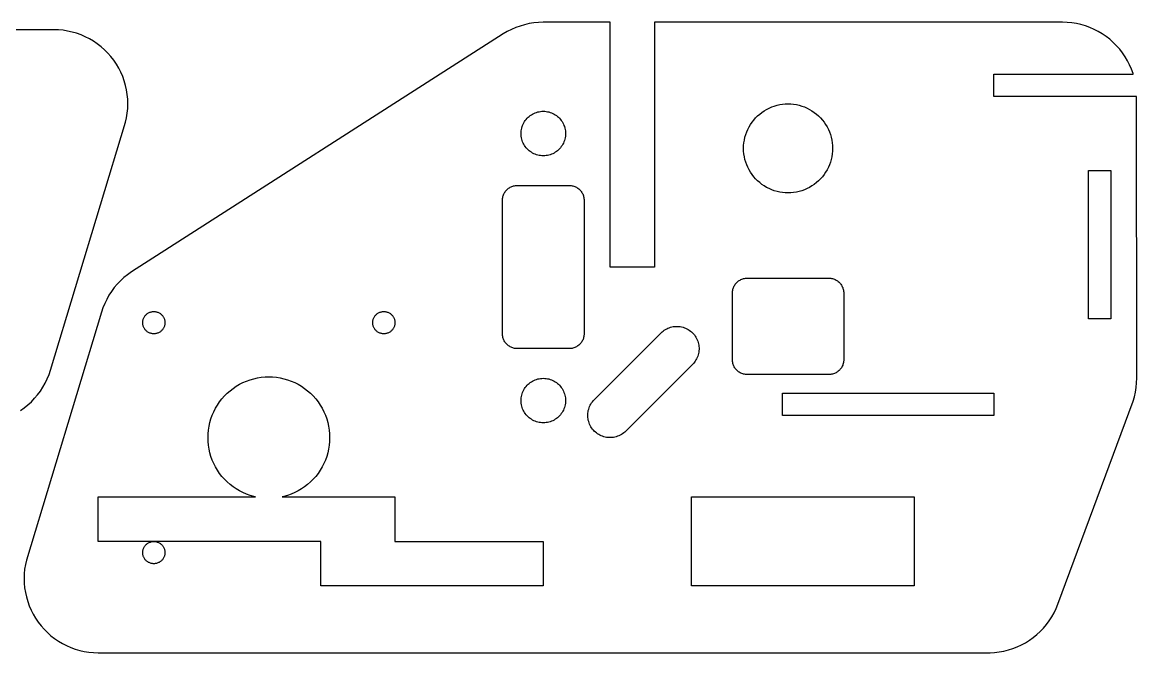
# Model space of a CAD drawing. Header units: metres. Extents: x -82 to 209, y -133 to 346.
# Drawn here: x 55.8 to 206, y -43 to 42 of the extents above; entities that cross this region are included whole.
import ezdxf

# ---------------------------------------------------------------- set-up
doc = ezdxf.new("R2010")
doc.units = ezdxf.units.M

msp = doc.modelspace()

# ---------------------------------------------------------------- linework, layer by layer
for p, q in [((60, 41), (-60.2228, 40.9975)), ((60.6279, 40.9802), (60, 41)), ((61.2533, 40.9211), (60.6279, 40.9802)), ((61.8738, 40.8228), (61.2533, 40.9211)), ((62.4869, 40.6858), (61.8738, 40.8228)), ((63.0902, 40.5105), (62.4869, 40.6858)), ((121.149, 40.7446), (120.609, 40.4227)), ((121.708, 41.0319), (121.149, 40.7446)), ((122.283, 41.2836), (121.708, 41.0319)), ((122.873, 41.4987), (122.283, 41.2836)), ((123.476, 41.6762), (122.873, 41.4987)), ((124.089, 41.8156), (123.476, 41.6762)), ((124.709, 41.9163), (124.089, 41.8156)), ((125.334, 41.9778), (124.709, 41.9163)), ((125.962, 41.9999), (125.334, 41.9778)), ((135, 41.9999), (125.962, 41.9999)), ((135, 9), (135, 41.9999)), ((196, 42), (141, 41.9999)), ((141, 41.9999), (141, 9)), ((196.628, 41.9803), (196, 42)), ((197.253, 41.9211), (196.628, 41.9803)), ((197.874, 41.8229), (197.253, 41.9211)), ((198.487, 41.6858), (197.874, 41.8229)), ((199.09, 41.5106), (198.487, 41.6858)), ((199.681, 41.2978), (199.09, 41.5106)), ((200.258, 41.0483), (199.681, 41.2978)), ((200.818, 40.7631), (200.258, 41.0483)), ((201.358, 40.4433), (200.818, 40.7631)), ((63.6812, 40.2977), (63.0902, 40.5105)), ((64.2578, 40.0482), (63.6812, 40.2977)), ((64.8175, 39.763), (64.2578, 40.0482)), ((65.3583, 39.4433), (64.8175, 39.763)), ((65.8778, 39.0901), (65.3583, 39.4433)), ((66.3742, 38.7051), (65.8778, 39.0901)), ((120.609, 40.4227), (70.4746, 8.33484)), ((201.878, 40.0902), (201.358, 40.4433)), ((202.374, 39.7051), (201.878, 40.0902)), ((202.845, 39.2897), (202.374, 39.7051)), ((203.29, 38.8455), (202.845, 39.2897)), ((66.8455, 38.2897), (66.3742, 38.7051)), ((67.2897, 37.8454), (66.8455, 38.2897)), ((67.7051, 37.3742), (67.2897, 37.8454)), ((203.705, 38.3742), (203.29, 38.8455)), ((204.09, 37.8778), (203.705, 38.3742)), ((204.443, 37.3583), (204.09, 37.8778)), ((68.0902, 36.8778), (67.7051, 37.3742)), ((68.4433, 36.3582), (68.0902, 36.8778)), ((68.7631, 35.8175), (68.4433, 36.3582)), ((204.763, 36.8175), (204.443, 37.3583)), ((205.048, 36.2578), (204.763, 36.8175)), ((205.298, 35.6812), (205.048, 36.2578)), ((69.0483, 35.2578), (68.7631, 35.8175)), ((69.2978, 34.6812), (69.0483, 35.2578)), ((69.5106, 34.0901), (69.2978, 34.6812)), ((186.75, 32), (186.75, 35)), ((186.75, 35), (205.537, 35)), ((205.511, 35.0902), (205.298, 35.6812)), ((205.537, 35), (205.511, 35.0902)), ((69.6858, 33.4869), (69.5106, 34.0901)), ((69.8229, 32.8738), (69.6858, 33.4869)), ((69.9211, 32.2533), (69.8229, 32.8738)), ((69.9803, 31.6279), (69.9211, 32.2533)), ((70, 31), (69.9803, 31.6279)), ((205.981, 32), (186.75, 32)), ((206, -6), (205.981, 32)), ((69.9211, 29.7466), (69.9803, 30.3721)), ((69.9803, 30.3721), (70, 31)), ((155.473, 29.8541), (155.785, 30.066)), ((155.785, 30.066), (156.109, 30.2578)), ((156.109, 30.2578), (156.445, 30.429)), ((156.445, 30.429), (156.791, 30.5786)), ((156.791, 30.5786), (157.146, 30.7063)), ((157.146, 30.7063), (157.508, 30.8115)), ((157.508, 30.8115), (157.876, 30.8937)), ((157.876, 30.8937), (158.248, 30.9527)), ((158.248, 30.9527), (158.623, 30.9882)), ((158.623, 30.9882), (159, 31)), ((159, 31), (159.377, 30.9882)), ((159.377, 30.9882), (159.752, 30.9527)), ((159.752, 30.9527), (160.124, 30.8937)), ((160.124, 30.8937), (160.492, 30.8115)), ((160.492, 30.8115), (160.854, 30.7063)), ((160.854, 30.7063), (161.209, 30.5786)), ((161.209, 30.5786), (161.555, 30.429)), ((161.555, 30.429), (161.891, 30.2578)), ((161.891, 30.2578), (162.215, 30.066)), ((162.215, 30.066), (162.527, 29.8541)), ((69.6858, 28.5131), (69.8229, 29.1262)), ((69.8229, 29.1262), (69.9211, 29.7466)), ((123.371, 28.4453), (123.467, 28.6075)), ((123.467, 28.6075), (123.573, 28.7634)), ((123.573, 28.7634), (123.688, 28.9123)), ((123.688, 28.9123), (123.813, 29.0536)), ((123.813, 29.0536), (123.946, 29.1869)), ((123.946, 29.1869), (124.088, 29.3115)), ((124.088, 29.3115), (124.237, 29.427)), ((124.237, 29.427), (124.393, 29.533)), ((124.393, 29.533), (124.555, 29.6289)), ((124.555, 29.6289), (124.723, 29.7145)), ((124.723, 29.7145), (124.896, 29.7893)), ((124.896, 29.7893), (125.073, 29.8532)), ((125.073, 29.8532), (125.254, 29.9057)), ((125.254, 29.9057), (125.438, 29.9469)), ((125.438, 29.9469), (125.624, 29.9763)), ((125.624, 29.9763), (125.812, 29.9941)), ((125.812, 29.9941), (126, 30)), ((126, 30), (126.188, 29.9941)), ((126.188, 29.9941), (126.376, 29.9763)), ((126.376, 29.9763), (126.562, 29.9469)), ((126.562, 29.9469), (126.746, 29.9057)), ((126.746, 29.9057), (126.927, 29.8532)), ((126.927, 29.8532), (127.104, 29.7893)), ((127.104, 29.7893), (127.277, 29.7145)), ((127.277, 29.7145), (127.445, 29.6289)), ((127.445, 29.6289), (127.607, 29.533)), ((127.607, 29.533), (127.763, 29.427)), ((127.763, 29.427), (127.912, 29.3115)), ((127.912, 29.3115), (128.054, 29.1869)), ((128.054, 29.1869), (128.187, 29.0536)), ((128.187, 29.0536), (128.312, 28.9123)), ((128.312, 28.9123), (128.427, 28.7634)), ((128.427, 28.7634), (128.533, 28.6075)), ((128.533, 28.6075), (128.629, 28.4453)), ((154.146, 28.5267), (154.377, 28.8245)), ((154.377, 28.8245), (154.626, 29.1073)), ((154.626, 29.1073), (154.893, 29.3738)), ((154.893, 29.3738), (155.175, 29.6231)), ((155.175, 29.6231), (155.473, 29.8541)), ((162.527, 29.8541), (162.825, 29.6231)), ((162.825, 29.6231), (163.107, 29.3738)), ((163.107, 29.3738), (163.374, 29.1073)), ((163.374, 29.1073), (163.623, 28.8245)), ((163.623, 28.8245), (163.854, 28.5267)), ((59.5702, -4.90007), (69.6858, 28.5131)), ((123, 27), (123.006, 27.1884)), ((123.006, 27.1884), (123.024, 27.376)), ((123.024, 27.376), (123.053, 27.5621)), ((123.053, 27.5621), (123.094, 27.7461)), ((123.094, 27.7461), (123.147, 27.927)), ((123.147, 27.927), (123.211, 28.1044)), ((123.211, 28.1044), (123.286, 28.2773)), ((123.286, 28.2773), (123.371, 28.4453)), ((128.629, 28.4453), (128.714, 28.2773)), ((128.714, 28.2773), (128.789, 28.1044)), ((128.789, 28.1044), (128.853, 27.927)), ((128.853, 27.927), (128.906, 27.7461)), ((128.906, 27.7461), (128.947, 27.5621)), ((128.947, 27.5621), (128.976, 27.376)), ((128.976, 27.376), (128.994, 27.1884)), ((128.994, 27.1884), (129, 27)), ((153.294, 26.8541), (153.421, 27.2087)), ((153.421, 27.2087), (153.571, 27.5547)), ((153.571, 27.5547), (153.742, 27.8905)), ((153.742, 27.8905), (153.934, 28.215)), ((153.934, 28.215), (154.146, 28.5267)), ((163.854, 28.5267), (164.066, 28.215)), ((164.066, 28.215), (164.258, 27.8905)), ((164.258, 27.8905), (164.429, 27.5547)), ((164.429, 27.5547), (164.579, 27.2087)), ((164.579, 27.2087), (164.706, 26.8541)), ((123.006, 26.8116), (123, 27)), ((123.024, 26.624), (123.006, 26.8116)), ((123.053, 26.4379), (123.024, 26.624)), ((123.094, 26.2539), (123.053, 26.4379)), ((123.147, 26.0729), (123.094, 26.2539)), ((123.211, 25.8956), (123.147, 26.0729)), ((123.286, 25.7227), (123.211, 25.8956)), ((123.371, 25.5547), (123.286, 25.7227)), ((123.467, 25.3925), (123.371, 25.5547)), ((128.629, 25.5547), (128.533, 25.3925)), ((128.714, 25.7227), (128.629, 25.5547)), ((128.789, 25.8956), (128.714, 25.7227)), ((128.853, 26.0729), (128.789, 25.8956)), ((128.906, 26.2539), (128.853, 26.0729)), ((128.947, 26.4379), (128.906, 26.2539)), ((128.976, 26.624), (128.947, 26.4379)), ((128.994, 26.8116), (128.976, 26.624)), ((129, 27), (128.994, 26.8116)), ((153.012, 25.3767), (153.047, 25.752)), ((153.047, 25.752), (153.106, 26.1243)), ((153.106, 26.1243), (153.188, 26.4921)), ((153.188, 26.4921), (153.294, 26.8541)), ((164.706, 26.8541), (164.811, 26.4921)), ((164.811, 26.4921), (164.894, 26.1243)), ((164.894, 26.1243), (164.953, 25.752)), ((164.953, 25.752), (164.988, 25.3767)), ((123.573, 25.2366), (123.467, 25.3925)), ((123.688, 25.0877), (123.573, 25.2366)), ((123.813, 24.9464), (123.688, 25.0877)), ((123.946, 24.8131), (123.813, 24.9464)), ((124.088, 24.6884), (123.946, 24.8131)), ((124.237, 24.5729), (124.088, 24.6884)), ((124.393, 24.467), (124.237, 24.5729)), ((124.555, 24.3711), (124.393, 24.467)), ((124.723, 24.2855), (124.555, 24.3711)), ((124.896, 24.2107), (124.723, 24.2855)), ((125.073, 24.1468), (124.896, 24.2107)), ((125.254, 24.0942), (125.073, 24.1468)), ((125.438, 24.0531), (125.254, 24.0942)), ((125.624, 24.0237), (125.438, 24.0531)), ((126.562, 24.0531), (126.376, 24.0237)), ((126.746, 24.0942), (126.562, 24.0531)), ((126.927, 24.1468), (126.746, 24.0942)), ((127.104, 24.2107), (126.927, 24.1468)), ((127.277, 24.2855), (127.104, 24.2107)), ((127.445, 24.3711), (127.277, 24.2855)), ((127.607, 24.467), (127.445, 24.3711)), ((127.763, 24.5729), (127.607, 24.467)), ((127.912, 24.6884), (127.763, 24.5729)), ((128.054, 24.8131), (127.912, 24.6884)), ((128.187, 24.9464), (128.054, 24.8131)), ((128.312, 25.0877), (128.187, 24.9464)), ((128.427, 25.2366), (128.312, 25.0877)), ((128.533, 25.3925), (128.427, 25.2366)), ((153, 25), (153.012, 25.3767)), ((153.012, 24.6232), (153, 25)), ((153.047, 24.248), (153.012, 24.6232)), ((153.106, 23.8757), (153.047, 24.248)), ((164.953, 24.248), (164.894, 23.8757)), ((164.988, 24.6232), (164.953, 24.248)), ((164.988, 25.3767), (165, 25)), ((165, 25), (164.988, 24.6232)), ((125.812, 24.0059), (125.624, 24.0237)), ((126, 24), (125.812, 24.0059)), ((126.188, 24.0059), (126, 24)), ((126.376, 24.0237), (126.188, 24.0059)), ((153.188, 23.5079), (153.106, 23.8757)), ((153.294, 23.1459), (153.188, 23.5079)), ((153.421, 22.7912), (153.294, 23.1459)), ((153.571, 22.4453), (153.421, 22.7912)), ((164.579, 22.7912), (164.429, 22.4453)), ((164.706, 23.1459), (164.579, 22.7912)), ((164.811, 23.5079), (164.706, 23.1459)), ((164.894, 23.8757), (164.811, 23.5079)), ((153.742, 22.1095), (153.571, 22.4453)), ((153.934, 21.785), (153.742, 22.1095)), ((154.146, 21.4733), (153.934, 21.785)), ((154.377, 21.1754), (154.146, 21.4733)), ((154.626, 20.8927), (154.377, 21.1754)), ((163.623, 21.1754), (163.374, 20.8927)), ((163.854, 21.4733), (163.623, 21.1754)), ((164.066, 21.785), (163.854, 21.4733)), ((164.258, 22.1095), (164.066, 21.785)), ((164.429, 22.4453), (164.258, 22.1095)), ((199.5, 2), (199.5, 22)), ((199.5, 22), (202.5, 22)), ((202.5, 22), (202.5, 2)), ((121.131, 19.4579), (121.225, 19.541)), ((121.225, 19.541), (121.324, 19.618)), ((121.324, 19.618), (121.428, 19.6886)), ((121.428, 19.6886), (121.536, 19.7526)), ((121.536, 19.7526), (121.648, 19.8096)), ((121.648, 19.8096), (121.764, 19.8595)), ((121.764, 19.8595), (121.882, 19.9021)), ((121.882, 19.9021), (122.003, 19.9372)), ((122.003, 19.9372), (122.125, 19.9646)), ((122.125, 19.9646), (122.249, 19.9842)), ((122.249, 19.9842), (122.374, 19.996)), ((122.374, 19.996), (122.5, 20)), ((122.5, 20), (129.5, 20)), ((129.5, 20), (129.626, 19.996)), ((129.626, 19.996), (129.751, 19.9842)), ((129.751, 19.9842), (129.875, 19.9646)), ((129.875, 19.9646), (129.997, 19.9372)), ((129.997, 19.9372), (130.118, 19.9021)), ((130.118, 19.9021), (130.236, 19.8595)), ((130.236, 19.8595), (130.352, 19.8096)), ((130.352, 19.8096), (130.464, 19.7526)), ((130.464, 19.7526), (130.572, 19.6886)), ((130.572, 19.6886), (130.676, 19.618)), ((130.676, 19.618), (130.775, 19.541)), ((130.775, 19.541), (130.869, 19.4579)), ((154.893, 20.6262), (154.626, 20.8927)), ((155.175, 20.3769), (154.893, 20.6262)), ((155.473, 20.1459), (155.175, 20.3769)), ((155.785, 19.934), (155.473, 20.1459)), ((156.109, 19.7422), (155.785, 19.934)), ((156.445, 19.571), (156.109, 19.7422)), ((156.791, 19.4213), (156.445, 19.571)), ((161.555, 19.571), (161.209, 19.4213)), ((161.891, 19.7422), (161.555, 19.571)), ((162.215, 19.934), (161.891, 19.7422)), ((162.527, 20.1459), (162.215, 19.934)), ((162.825, 20.3769), (162.527, 20.1459)), ((163.107, 20.6262), (162.825, 20.3769)), ((163.374, 20.8927), (163.107, 20.6262)), ((120.5, 18), (120.504, 18.1256)), ((120.504, 18.1256), (120.516, 18.2507)), ((120.516, 18.2507), (120.535, 18.3748)), ((120.535, 18.3748), (120.563, 18.4974)), ((120.563, 18.4974), (120.598, 18.618)), ((120.598, 18.618), (120.64, 18.7362)), ((120.64, 18.7362), (120.69, 18.8515)), ((120.69, 18.8515), (120.747, 18.9635)), ((120.747, 18.9635), (120.811, 19.0716)), ((120.811, 19.0716), (120.882, 19.1756)), ((120.882, 19.1756), (120.959, 19.2748)), ((120.959, 19.2748), (121.042, 19.3691)), ((121.042, 19.3691), (121.131, 19.4579)), ((130.869, 19.4579), (130.958, 19.3691)), ((130.958, 19.3691), (131.041, 19.2748)), ((131.041, 19.2748), (131.118, 19.1756)), ((131.118, 19.1756), (131.189, 19.0716)), ((131.189, 19.0716), (131.253, 18.9635)), ((131.253, 18.9635), (131.31, 18.8515)), ((131.31, 18.8515), (131.36, 18.7362)), ((131.36, 18.7362), (131.402, 18.618)), ((131.402, 18.618), (131.437, 18.4974)), ((131.437, 18.4974), (131.465, 18.3748)), ((131.465, 18.3748), (131.484, 18.2507)), ((131.484, 18.2507), (131.496, 18.1256)), ((131.496, 18.1256), (131.5, 18)), ((157.146, 19.2937), (156.791, 19.4213)), ((157.508, 19.1885), (157.146, 19.2937)), ((157.876, 19.1063), (157.508, 19.1885)), ((158.248, 19.0473), (157.876, 19.1063)), ((158.623, 19.0118), (158.248, 19.0473)), ((159, 19), (158.623, 19.0118)), ((159.377, 19.0118), (159, 19)), ((159.752, 19.0473), (159.377, 19.0118)), ((160.124, 19.1063), (159.752, 19.0473)), ((160.492, 19.1885), (160.124, 19.1063)), ((160.854, 19.2937), (160.492, 19.1885)), ((161.209, 19.4213), (160.854, 19.2937)), ((120.5, 0), (120.5, 18)), ((131.5, 18), (131.5, 0)), ((69.4735, 7.5766), (69.0107, 7.15184)), ((69.9621, 7.97145), (69.4735, 7.5766)), ((70.4746, 8.33484), (69.9621, 7.97145)), ((141, 9), (135, 9)), ((68.1694, 6.21945), (67.7943, 5.7155)), ((68.5754, 6.69887), (68.1694, 6.21945)), ((69.0107, 7.15184), (68.5754, 6.69887)), ((151.563, 5.99738), (151.598, 6.11803)), ((151.598, 6.11803), (151.64, 6.23624)), ((151.64, 6.23624), (151.69, 6.35155)), ((151.69, 6.35155), (151.747, 6.4635)), ((151.747, 6.4635), (151.811, 6.57164)), ((151.811, 6.57164), (151.882, 6.67557)), ((151.882, 6.67557), (151.959, 6.77484)), ((151.959, 6.77484), (152.042, 6.86908)), ((152.042, 6.86908), (152.131, 6.95793)), ((152.131, 6.95793), (152.225, 7.04102)), ((152.225, 7.04102), (152.324, 7.11803)), ((152.324, 7.11803), (152.428, 7.18864)), ((152.428, 7.18864), (152.536, 7.25261)), ((152.536, 7.25261), (152.648, 7.30965)), ((152.648, 7.30965), (152.764, 7.35954)), ((152.764, 7.35954), (152.882, 7.4021)), ((152.882, 7.4021), (153.003, 7.43716)), ((153.003, 7.43716), (153.125, 7.46457)), ((153.125, 7.46457), (153.249, 7.48422)), ((153.249, 7.48422), (153.374, 7.49605)), ((153.374, 7.49605), (153.5, 7.5)), ((153.5, 7.5), (164.5, 7.5)), ((164.5, 7.5), (164.626, 7.49605)), ((164.626, 7.49605), (164.751, 7.48422)), ((164.751, 7.48422), (164.875, 7.46457)), ((164.875, 7.46457), (164.997, 7.43716)), ((164.997, 7.43716), (165.118, 7.4021)), ((165.118, 7.4021), (165.236, 7.35954)), ((165.236, 7.35954), (165.352, 7.30965)), ((165.352, 7.30965), (165.464, 7.25261)), ((165.464, 7.25261), (165.572, 7.18864)), ((165.572, 7.18864), (165.676, 7.11803)), ((165.676, 7.11803), (165.775, 7.04102)), ((165.775, 7.04102), (165.869, 6.95793)), ((165.869, 6.95793), (165.958, 6.86908)), ((165.958, 6.86908), (166.041, 6.77484)), ((166.041, 6.77484), (166.118, 6.67557)), ((166.118, 6.67557), (166.189, 6.57164)), ((166.189, 6.57164), (166.253, 6.4635)), ((166.253, 6.4635), (166.31, 6.35155)), ((166.31, 6.35155), (166.36, 6.23624)), ((166.36, 6.23624), (166.402, 6.11803)), ((166.402, 6.11803), (166.437, 5.99738)), ((67.1427, 4.64198), (66.8687, 4.07668)), ((67.4516, 5.18898), (67.1427, 4.64198)), ((67.7943, 5.7155), (67.4516, 5.18898)), ((151.5, 5.5), (151.504, 5.62558)), ((151.5, -3.5), (151.5, 5.5)), ((151.504, 5.62558), (151.516, 5.75066)), ((151.516, 5.75066), (151.535, 5.87476)), ((151.535, 5.87476), (151.563, 5.99738)), ((166.437, 5.99738), (166.465, 5.87476)), ((166.465, 5.87476), (166.484, 5.75066)), ((166.484, 5.75066), (166.496, 5.62558)), ((166.496, 5.62558), (166.5, 5.5)), ((166.5, 5.5), (166.5, -3.5)), ((66.6308, 3.49527), (66.4298, 2.90007)), ((66.8687, 4.07668), (66.6308, 3.49527)), ((66.4298, 2.90007), (56.3142, -30.5131)), ((72, 1.5), (72.003, 1.59418)), ((72.003, 1.59418), (72.0118, 1.68799)), ((72.0118, 1.68799), (72.0266, 1.78107)), ((72.0266, 1.78107), (72.0471, 1.87303)), ((72.0471, 1.87303), (72.0734, 1.96352)), ((72.0734, 1.96352), (72.1053, 2.05219)), ((72.1053, 2.05219), (72.1428, 2.13866)), ((72.1428, 2.13866), (72.1855, 2.22263)), ((72.1855, 2.22263), (72.2335, 2.30373)), ((72.2335, 2.30373), (72.2865, 2.38167)), ((72.2865, 2.38167), (72.3442, 2.45613)), ((72.3442, 2.45613), (72.4066, 2.52681)), ((72.4066, 2.52681), (72.4732, 2.59344)), ((72.4732, 2.59344), (72.5439, 2.65576)), ((72.5439, 2.65576), (72.6183, 2.71352)), ((72.6183, 2.71352), (72.6963, 2.76648)), ((72.6963, 2.76648), (72.7774, 2.81445)), ((72.7774, 2.81445), (72.8613, 2.85724)), ((72.8613, 2.85724), (72.9478, 2.89465)), ((72.9478, 2.89465), (73.0365, 2.92657)), ((73.0365, 2.92657), (73.127, 2.95287)), ((73.127, 2.95287), (73.2189, 2.97342)), ((73.2189, 2.97342), (73.312, 2.98816)), ((73.312, 2.98816), (73.4058, 2.99704)), ((73.4058, 2.99704), (73.5, 3)), ((73.5, 3), (73.5942, 2.99704)), ((73.5942, 2.99704), (73.688, 2.98816)), ((73.688, 2.98816), (73.7811, 2.97342)), ((73.7811, 2.97342), (73.873, 2.95287)), ((73.873, 2.95287), (73.9635, 2.92657)), ((73.9635, 2.92657), (74.0522, 2.89465)), ((74.0522, 2.89465), (74.1387, 2.85724)), ((74.1387, 2.85724), (74.2226, 2.81445)), ((74.2226, 2.81445), (74.3037, 2.76648)), ((74.3037, 2.76648), (74.3817, 2.71352)), ((74.3817, 2.71352), (74.4561, 2.65576)), ((74.4561, 2.65576), (74.5268, 2.59344)), ((74.5268, 2.59344), (74.5935, 2.52681)), ((74.5935, 2.52681), (74.6558, 2.45613)), ((74.6558, 2.45613), (74.7135, 2.38167)), ((74.7135, 2.38167), (74.7665, 2.30373)), ((74.7665, 2.30373), (74.8145, 2.22263)), ((74.8145, 2.22263), (74.8573, 2.13866)), ((74.8573, 2.13866), (74.8947, 2.05219)), ((74.8947, 2.05219), (74.9266, 1.96352)), ((74.9266, 1.96352), (74.9529, 1.87303)), ((74.9529, 1.87303), (74.9734, 1.78107)), ((74.9734, 1.78107), (74.9882, 1.68799)), ((74.9882, 1.68799), (74.9971, 1.59418)), ((74.9971, 1.59418), (75, 1.5)), ((103, 1.5), (103.003, 1.59418)), ((103.003, 1.59418), (103.012, 1.68799)), ((103.012, 1.68799), (103.027, 1.78107)), ((103.027, 1.78107), (103.047, 1.87303)), ((103.047, 1.87303), (103.073, 1.96352)), ((103.073, 1.96352), (103.105, 2.05219)), ((103.105, 2.05219), (103.143, 2.13866)), ((103.143, 2.13866), (103.186, 2.22263)), ((103.186, 2.22263), (103.234, 2.30373)), ((103.234, 2.30373), (103.286, 2.38167)), ((103.286, 2.38167), (103.344, 2.45613)), ((103.344, 2.45613), (103.407, 2.52681)), ((103.407, 2.52681), (103.473, 2.59344)), ((103.473, 2.59344), (103.544, 2.65576)), ((103.544, 2.65576), (103.618, 2.71352)), ((103.618, 2.71352), (103.696, 2.76648)), ((103.696, 2.76648), (103.777, 2.81445)), ((103.777, 2.81445), (103.861, 2.85724)), ((103.861, 2.85724), (103.948, 2.89465)), ((103.948, 2.89465), (104.036, 2.92657)), ((104.036, 2.92657), (104.127, 2.95287)), ((104.127, 2.95287), (104.219, 2.97342)), ((104.219, 2.97342), (104.312, 2.98816)), ((104.312, 2.98816), (104.406, 2.99704)), ((104.406, 2.99704), (104.5, 3)), ((104.5, 3), (104.594, 2.99704)), ((104.594, 2.99704), (104.688, 2.98816)), ((104.688, 2.98816), (104.781, 2.97342)), ((104.781, 2.97342), (104.873, 2.95287)), ((104.873, 2.95287), (104.964, 2.92657)), ((104.964, 2.92657), (105.052, 2.89465)), ((105.052, 2.89465), (105.139, 2.85724)), ((105.139, 2.85724), (105.223, 2.81445)), ((105.223, 2.81445), (105.304, 2.76648)), ((105.304, 2.76648), (105.382, 2.71352)), ((105.382, 2.71352), (105.456, 2.65576)), ((105.456, 2.65576), (105.527, 2.59344)), ((105.527, 2.59344), (105.593, 2.52681)), ((105.593, 2.52681), (105.656, 2.45613)), ((105.656, 2.45613), (105.714, 2.38167)), ((105.714, 2.38167), (105.766, 2.30373)), ((105.766, 2.30373), (105.814, 2.22263)), ((105.814, 2.22263), (105.857, 2.13866)), ((105.857, 2.13866), (105.895, 2.05219)), ((105.895, 2.05219), (105.927, 1.96352)), ((105.927, 1.96352), (105.953, 1.87303)), ((105.953, 1.87303), (105.973, 1.78107)), ((105.973, 1.78107), (105.988, 1.68799)), ((105.988, 1.68799), (105.997, 1.59418)), ((105.997, 1.59418), (106, 1.5)), ((202.5, 2), (199.5, 2)), ((72.003, 1.40581), (72, 1.5)), ((72.0118, 1.312), (72.003, 1.40581)), ((72.0266, 1.21892), (72.0118, 1.312)), ((72.0471, 1.12695), (72.0266, 1.21892)), ((72.0734, 1.03647), (72.0471, 1.12695)), ((72.1053, 0.9478), (72.0734, 1.03647)), ((72.1428, 0.86133), (72.1053, 0.9478)), ((72.1855, 0.77736), (72.1428, 0.86133)), ((72.2335, 0.69626), (72.1855, 0.77736)), ((72.2865, 0.61832), (72.2335, 0.69626)), ((72.3442, 0.54385), (72.2865, 0.61832)), ((72.4066, 0.47318), (72.3442, 0.54385)), ((72.4732, 0.40654), (72.4066, 0.47318)), ((72.5439, 0.34422), (72.4732, 0.40654)), ((72.6183, 0.28647), (72.5439, 0.34422)), ((72.6963, 0.2335), (72.6183, 0.28647)), ((72.7774, 0.18553), (72.6963, 0.2335)), ((72.8613, 0.14275), (72.7774, 0.18553)), ((72.9478, 0.10533), (72.8613, 0.14275)), ((73.0365, 0.07341), (72.9478, 0.10533)), ((73.127, 0.04712), (73.0365, 0.07341)), ((73.2189, 0.02657), (73.127, 0.04712)), ((73.312, 0.01183), (73.2189, 0.02657)), ((73.4058, 0.00294), (73.312, 0.01183)), ((73.5, 0), (73.4058, 0.00294)), ((73.5942, 0.00294), (73.5, 0)), ((73.688, 0.01183), (73.5942, 0.00294)), ((73.7811, 0.02657), (73.688, 0.01183)), ((73.873, 0.04712), (73.7811, 0.02657)), ((73.9635, 0.07341), (73.873, 0.04712)), ((74.0522, 0.10533), (73.9635, 0.07341)), ((74.1387, 0.14275), (74.0522, 0.10533)), ((74.2226, 0.18553), (74.1387, 0.14275)), ((74.3037, 0.2335), (74.2226, 0.18553)), ((74.3817, 0.28647), (74.3037, 0.2335)), ((74.4561, 0.34422), (74.3817, 0.28647)), ((74.5268, 0.40654), (74.4561, 0.34422)), ((74.5935, 0.47318), (74.5268, 0.40654)), ((74.6558, 0.54385), (74.5935, 0.47318)), ((74.7135, 0.61832), (74.6558, 0.54385)), ((74.7665, 0.69626), (74.7135, 0.61832)), ((74.8145, 0.77736), (74.7665, 0.69626)), ((74.8573, 0.86133), (74.8145, 0.77736)), ((74.8947, 0.9478), (74.8573, 0.86133)), ((74.9266, 1.03647), (74.8947, 0.9478)), ((74.9529, 1.12695), (74.9266, 1.03647)), ((74.9734, 1.21892), (74.9529, 1.12695)), ((74.9882, 1.312), (74.9734, 1.21892)), ((74.9971, 1.40581), (74.9882, 1.312)), ((75, 1.5), (74.9971, 1.40581)), ((103.003, 1.40581), (103, 1.5)), ((103.012, 1.312), (103.003, 1.40581)), ((103.027, 1.21892), (103.012, 1.312)), ((103.047, 1.12695), (103.027, 1.21892)), ((103.073, 1.03647), (103.047, 1.12695)), ((103.105, 0.9478), (103.073, 1.03647)), ((103.143, 0.86133), (103.105, 0.9478)), ((103.186, 0.77736), (103.143, 0.86133)), ((103.234, 0.69626), (103.186, 0.77736)), ((103.286, 0.61832), (103.234, 0.69626)), ((103.344, 0.54385), (103.286, 0.61832)), ((103.407, 0.47318), (103.344, 0.54385)), ((103.473, 0.40654), (103.407, 0.47318)), ((103.544, 0.34422), (103.473, 0.40654)), ((103.618, 0.28647), (103.544, 0.34422)), ((103.696, 0.2335), (103.618, 0.28647)), ((103.777, 0.18553), (103.696, 0.2335)), ((103.861, 0.14275), (103.777, 0.18553)), ((103.948, 0.10533), (103.861, 0.14275)), ((104.036, 0.07341), (103.948, 0.10533)), ((104.127, 0.04712), (104.036, 0.07341)), ((104.219, 0.02657), (104.127, 0.04712)), ((104.312, 0.01183), (104.219, 0.02657)), ((104.406, 0.00294), (104.312, 0.01183)), ((104.5, 0), (104.406, 0.00294)), ((104.594, 0.00294), (104.5, 0)), ((104.688, 0.01183), (104.594, 0.00294)), ((104.781, 0.02657), (104.688, 0.01183)), ((104.873, 0.04712), (104.781, 0.02657)), ((104.964, 0.07341), (104.873, 0.04712)), ((105.052, 0.10533), (104.964, 0.07341)), ((105.139, 0.14275), (105.052, 0.10533)), ((105.223, 0.18553), (105.139, 0.14275)), ((105.304, 0.2335), (105.223, 0.18553)), ((105.382, 0.28647), (105.304, 0.2335)), ((105.456, 0.34422), (105.382, 0.28647)), ((105.527, 0.40654), (105.456, 0.34422)), ((105.593, 0.47318), (105.527, 0.40654)), ((105.656, 0.54385), (105.593, 0.47318)), ((105.714, 0.61832), (105.656, 0.54385)), ((105.766, 0.69626), (105.714, 0.61832)), ((105.814, 0.77736), (105.766, 0.69626)), ((105.857, 0.86133), (105.814, 0.77736)), ((105.895, 0.9478), (105.857, 0.86133)), ((105.927, 1.03647), (105.895, 0.9478)), ((105.953, 1.12695), (105.927, 1.03647)), ((105.973, 1.21892), (105.953, 1.12695)), ((105.988, 1.312), (105.973, 1.21892)), ((105.997, 1.40581), (105.988, 1.312)), ((106, 1.5), (105.997, 1.40581)), ((120.504, -0.12558), (120.5, 0)), ((131.5, 0), (131.496, -0.12558)), ((132.75, -9.01605), (141.879, 0.12131)), ((141.879, 0.12131), (142.016, 0.25032)), ((142.016, 0.25032), (142.161, 0.37045)), ((142.161, 0.37045), (142.314, 0.48123)), ((142.314, 0.48123), (142.473, 0.58221)), ((142.473, 0.58221), (142.638, 0.67302)), ((142.638, 0.67302), (142.809, 0.75325)), ((142.809, 0.75325), (142.984, 0.82263)), ((142.984, 0.82263), (143.163, 0.88087)), ((143.163, 0.88087), (143.346, 0.92775)), ((143.346, 0.92775), (143.531, 0.96306)), ((143.531, 0.96306), (143.718, 0.98668)), ((143.718, 0.98668), (143.906, 0.9985)), ((143.906, 0.9985), (144.094, 0.9985)), ((144.094, 0.9985), (144.282, 0.98668)), ((144.282, 0.98668), (144.469, 0.96306)), ((144.469, 0.96306), (144.654, 0.92775)), ((144.654, 0.92775), (144.837, 0.88087)), ((144.837, 0.88087), (145.016, 0.82263)), ((145.016, 0.82263), (145.191, 0.75325)), ((145.191, 0.75325), (145.362, 0.67302)), ((145.362, 0.67302), (145.527, 0.58221)), ((145.527, 0.58221), (145.686, 0.48123)), ((145.686, 0.48123), (145.839, 0.37045)), ((145.839, 0.37045), (145.984, 0.25032)), ((145.984, 0.25032), (146.121, 0.12131)), ((146.121, 0.12131), (146.25, -0.01607)), ((120.516, -0.25066), (120.504, -0.12558)), ((120.535, -0.37476), (120.516, -0.25066)), ((120.563, -0.49738), (120.535, -0.37476)), ((120.598, -0.61803), (120.563, -0.49738)), ((120.64, -0.73624), (120.598, -0.61803)), ((120.69, -0.85155), (120.64, -0.73624)), ((120.747, -0.9635), (120.69, -0.85155)), ((120.811, -1.07164), (120.747, -0.9635)), ((120.882, -1.17557), (120.811, -1.07164)), ((120.959, -1.27484), (120.882, -1.17557)), ((121.042, -1.36908), (120.959, -1.27484)), ((121.131, -1.45793), (121.042, -1.36908)), ((121.225, -1.54102), (121.131, -1.45793)), ((130.869, -1.45793), (130.775, -1.54102)), ((130.958, -1.36908), (130.869, -1.45793)), ((131.041, -1.27484), (130.958, -1.36908)), ((131.118, -1.17557), (131.041, -1.27484)), ((131.189, -1.07164), (131.118, -1.17557)), ((131.253, -0.9635), (131.189, -1.07164)), ((131.31, -0.85155), (131.253, -0.9635)), ((131.36, -0.73624), (131.31, -0.85155)), ((131.402, -0.61803), (131.36, -0.73624)), ((131.437, -0.49738), (131.402, -0.61803)), ((131.465, -0.37476), (131.437, -0.49738)), ((131.484, -0.25066), (131.465, -0.37476)), ((131.496, -0.12558), (131.484, -0.25066)), ((146.25, -0.01607), (146.37, -0.16129)), ((146.37, -0.16129), (146.481, -0.31375)), ((146.481, -0.31375), (146.582, -0.47288)), ((146.582, -0.47288), (146.673, -0.63803)), ((146.673, -0.63803), (146.753, -0.80856)), ((146.753, -0.80856), (146.823, -0.98379)), ((146.823, -0.98379), (146.881, -1.16304)), ((146.881, -1.16304), (146.928, -1.34558)), ((146.928, -1.34558), (146.963, -1.5307)), ((121.324, -1.61803), (121.225, -1.54102)), ((121.428, -1.68864), (121.324, -1.61803)), ((121.536, -1.75261), (121.428, -1.68864)), ((121.648, -1.80965), (121.536, -1.75261)), ((121.764, -1.85954), (121.648, -1.80965)), ((121.882, -1.9021), (121.764, -1.85954)), ((122.003, -1.93716), (121.882, -1.9021)), ((122.125, -1.96457), (122.003, -1.93716)), ((122.249, -1.98422), (122.125, -1.96457)), ((122.374, -1.99605), (122.249, -1.98422)), ((122.5, -2), (122.374, -1.99605)), ((129.5, -2), (122.5, -2)), ((129.626, -1.99605), (129.5, -2)), ((129.751, -1.98422), (129.626, -1.99605)), ((129.875, -1.96457), (129.751, -1.98422)), ((129.997, -1.93716), (129.875, -1.96457)), ((130.118, -1.9021), (129.997, -1.93716)), ((130.236, -1.85954), (130.118, -1.9021)), ((130.352, -1.80965), (130.236, -1.85954)), ((130.464, -1.75261), (130.352, -1.80965)), ((130.572, -1.68864), (130.464, -1.75261)), ((130.676, -1.61803), (130.572, -1.68864)), ((130.775, -1.54102), (130.676, -1.61803)), ((146.881, -2.83698), (146.823, -3.01622)), ((146.928, -2.65443), (146.881, -2.83698)), ((146.963, -2.46931), (146.928, -2.65443)), ((146.963, -1.5307), (146.987, -1.71768)), ((146.987, -2.28233), (146.963, -2.46931)), ((146.987, -1.71768), (146.999, -1.90578)), ((146.999, -2.09424), (146.987, -2.28233)), ((146.999, -1.90578), (146.999, -2.09424)), ((146.25, -3.98395), (137.121, -13.1213)), ((146.37, -3.83873), (146.25, -3.98395)), ((146.481, -3.68626), (146.37, -3.83873)), ((146.582, -3.52713), (146.481, -3.68626)), ((146.673, -3.36198), (146.582, -3.52713)), ((146.753, -3.19145), (146.673, -3.36198)), ((146.823, -3.01622), (146.753, -3.19145)), ((151.504, -3.62558), (151.5, -3.5)), ((151.516, -3.75066), (151.504, -3.62558)), ((151.535, -3.87476), (151.516, -3.75066)), ((151.563, -3.99738), (151.535, -3.87476)), ((151.598, -4.11803), (151.563, -3.99738)), ((151.64, -4.23624), (151.598, -4.11803)), ((151.69, -4.35155), (151.64, -4.23624)), ((151.747, -4.4635), (151.69, -4.35155)), ((151.811, -4.57164), (151.747, -4.4635)), ((166.253, -4.4635), (166.189, -4.57164)), ((166.31, -4.35155), (166.253, -4.4635)), ((166.36, -4.23624), (166.31, -4.35155)), ((166.402, -4.11803), (166.36, -4.23624)), ((166.437, -3.99738), (166.402, -4.11803)), ((166.465, -3.87476), (166.437, -3.99738)), ((166.484, -3.75066), (166.465, -3.87476)), ((166.496, -3.62558), (166.484, -3.75066)), ((166.5, -3.5), (166.496, -3.62558)), ((59.1313, -6.07668), (59.3692, -5.49527)), ((59.3692, -5.49527), (59.5702, -4.90007)), ((86.9608, -6.05762), (87.4635, -5.94525)), ((87.4635, -5.94525), (87.9723, -5.86467)), ((87.9723, -5.86467), (88.4851, -5.81619)), ((88.4851, -5.81619), (89, -5.8)), ((89, -5.8), (89.5149, -5.81619)), ((89.5149, -5.81619), (90.0277, -5.86467)), ((90.0277, -5.86467), (90.5365, -5.94525)), ((90.5365, -5.94525), (91.0393, -6.05762)), ((125.624, -6.02365), (125.812, -6.00591)), ((125.812, -6.00591), (126, -6)), ((126, -6), (126.188, -6.00591)), ((126.188, -6.00591), (126.376, -6.02365)), ((151.882, -4.67557), (151.811, -4.57164)), ((151.959, -4.77484), (151.882, -4.67557)), ((152.042, -4.86908), (151.959, -4.77484)), ((152.131, -4.95793), (152.042, -4.86908)), ((152.225, -5.04102), (152.131, -4.95793)), ((152.324, -5.11803), (152.225, -5.04102)), ((152.428, -5.18864), (152.324, -5.11803)), ((152.536, -5.25261), (152.428, -5.18864)), ((152.648, -5.30965), (152.536, -5.25261)), ((152.764, -5.35954), (152.648, -5.30965)), ((152.882, -5.4021), (152.764, -5.35954)), ((153.003, -5.43716), (152.882, -5.4021)), ((153.125, -5.46457), (153.003, -5.43716)), ((153.249, -5.48422), (153.125, -5.46457)), ((153.374, -5.49605), (153.249, -5.48422)), ((153.5, -5.5), (153.374, -5.49605)), ((164.5, -5.5), (153.5, -5.5)), ((164.626, -5.49605), (164.5, -5.5)), ((164.751, -5.48422), (164.626, -5.49605)), ((164.875, -5.46457), (164.751, -5.48422)), ((164.997, -5.43716), (164.875, -5.46457)), ((165.118, -5.4021), (164.997, -5.43716)), ((165.236, -5.35954), (165.118, -5.4021)), ((165.352, -5.30965), (165.236, -5.35954)), ((165.464, -5.25261), (165.352, -5.30965)), ((165.572, -5.18864), (165.464, -5.25261)), ((165.676, -5.11803), (165.572, -5.18864)), ((165.775, -5.04102), (165.676, -5.11803)), ((165.869, -4.95793), (165.775, -5.04102)), ((165.958, -4.86908), (165.869, -4.95793)), ((166.041, -4.77484), (165.958, -4.86908)), ((166.118, -4.67557), (166.041, -4.77484)), ((166.189, -4.57164), (166.118, -4.67557)), ((205.98, -6.6279), (206, -6)), ((58.2057, -7.7155), (58.5484, -7.18898)), ((58.5484, -7.18898), (58.8573, -6.64198)), ((58.8573, -6.64198), (59.1313, -6.07668)), ((83.7731, -7.68178), (84.1802, -7.36606)), ((84.1802, -7.36606), (84.6062, -7.07651)), ((84.6062, -7.07651), (85.0496, -6.81427)), ((85.0496, -6.81427), (85.5086, -6.58041)), ((85.5086, -6.58041), (85.9814, -6.37582)), ((85.9814, -6.37582), (86.4661, -6.20132)), ((86.4661, -6.20132), (86.9608, -6.05762)), ((91.0393, -6.05762), (91.534, -6.20132)), ((91.534, -6.20132), (92.0186, -6.37582)), ((92.0186, -6.37582), (92.4914, -6.58041)), ((92.4914, -6.58041), (92.9504, -6.81427)), ((92.9504, -6.81427), (93.3938, -7.07651)), ((93.3938, -7.07651), (93.8198, -7.36606)), ((93.8198, -7.36606), (94.2269, -7.68178)), ((123.371, -7.55473), (123.467, -7.39252)), ((123.467, -7.39252), (123.573, -7.23663)), ((123.573, -7.23663), (123.688, -7.08772)), ((123.688, -7.08772), (123.813, -6.94635)), ((123.813, -6.94635), (123.946, -6.81308)), ((123.946, -6.81308), (124.088, -6.68845)), ((124.088, -6.68845), (124.237, -6.57294)), ((124.237, -6.57294), (124.393, -6.46701)), ((124.393, -6.46701), (124.555, -6.37108)), ((124.555, -6.37108), (124.723, -6.28551)), ((124.723, -6.28551), (124.896, -6.21066)), ((124.896, -6.21066), (125.073, -6.14682)), ((125.073, -6.14682), (125.254, -6.09424)), ((125.254, -6.09424), (125.438, -6.05313)), ((125.438, -6.05313), (125.624, -6.02365)), ((126.376, -6.02365), (126.562, -6.05313)), ((126.562, -6.05313), (126.746, -6.09424)), ((126.746, -6.09424), (126.927, -6.14682)), ((126.927, -6.14682), (127.104, -6.21066)), ((127.104, -6.21066), (127.277, -6.28551)), ((127.277, -6.28551), (127.445, -6.37108)), ((127.445, -6.37108), (127.607, -6.46701)), ((127.607, -6.46701), (127.763, -6.57294)), ((127.763, -6.57294), (127.912, -6.68845)), ((127.912, -6.68845), (128.054, -6.81308)), ((128.054, -6.81308), (128.187, -6.94635)), ((128.187, -6.94635), (128.312, -7.08772)), ((128.312, -7.08772), (128.427, -7.23663)), ((128.427, -7.23663), (128.533, -7.39252)), ((128.533, -7.39252), (128.629, -7.55473)), ((205.823, -7.87381), (205.921, -7.25333)), ((205.921, -7.25333), (205.98, -6.6279)), ((56.9893, -9.15184), (57.4246, -8.69887)), ((57.4246, -8.69887), (57.8306, -8.21945)), ((57.8306, -8.21945), (58.2057, -7.7155)), ((82.3661, -9.18016), (82.6818, -8.77312)), ((82.6818, -8.77312), (83.0225, -8.3867)), ((83.0225, -8.3867), (83.3867, -8.02245)), ((83.3867, -8.02245), (83.7731, -7.68178)), ((94.2269, -7.68178), (94.6133, -8.02245)), ((94.6133, -8.02245), (94.9776, -8.3867)), ((94.9776, -8.3867), (95.3182, -8.77312)), ((95.3182, -8.77312), (95.6339, -9.18016)), ((123, -8.99998), (123.006, -8.81161)), ((123.006, -9.18837), (123, -8.99998)), ((123.006, -8.81161), (123.024, -8.62399)), ((123.024, -8.62399), (123.053, -8.43785)), ((123.053, -8.43785), (123.094, -8.25392)), ((123.094, -8.25392), (123.147, -8.07294)), ((123.147, -8.07294), (123.211, -7.89561)), ((123.211, -7.89561), (123.286, -7.72266)), ((123.286, -7.72266), (123.371, -7.55473)), ((128.629, -7.55473), (128.714, -7.72266)), ((128.714, -7.72266), (128.789, -7.89561)), ((128.789, -7.89561), (128.853, -8.07294)), ((128.853, -8.07294), (128.906, -8.25392)), ((128.906, -8.25392), (128.947, -8.43785)), ((128.947, -8.43785), (128.976, -8.62399)), ((128.976, -8.62399), (128.994, -8.81161)), ((128.994, -8.81161), (129, -9)), ((129, -9), (128.994, -9.18837)), ((158.25, -11), (158.25, -8)), ((158.25, -8), (186.75, -8)), ((186.75, -8), (186.75, -11)), ((205.511, -9.09016), (205.686, -8.48689)), ((205.686, -8.48689), (205.823, -7.87381)), ((55.5254, -10.3348), (56.0379, -9.97145)), ((56.0379, -9.97145), (56.5265, -9.5766)), ((56.5265, -9.5766), (56.9893, -9.15184)), ((81.3758, -10.9814), (81.5804, -10.5086)), ((81.5804, -10.5086), (81.8143, -10.0496)), ((81.8143, -10.0496), (82.0765, -9.60622)), ((82.0765, -9.60622), (82.3661, -9.18016)), ((95.6339, -9.18016), (95.9235, -9.60622)), ((95.9235, -9.60622), (96.1857, -10.0496)), ((96.1857, -10.0496), (96.4196, -10.5086)), ((96.4196, -10.5086), (96.6242, -10.9814)), ((123.024, -9.37599), (123.006, -9.18837)), ((123.053, -9.56213), (123.024, -9.37599)), ((123.094, -9.74606), (123.053, -9.56213)), ((123.147, -9.92705), (123.094, -9.74606)), ((123.211, -10.1044), (123.147, -9.92705)), ((123.286, -10.2773), (123.211, -10.1044)), ((123.371, -10.4453), (123.286, -10.2773)), ((123.467, -10.6075), (123.371, -10.4453)), ((128.629, -10.4453), (128.533, -10.6075)), ((128.714, -10.2773), (128.629, -10.4453)), ((128.789, -10.1044), (128.714, -10.2773)), ((128.853, -9.92705), (128.789, -10.1044)), ((128.906, -9.74606), (128.853, -9.92705)), ((128.947, -9.56213), (128.906, -9.74606)), ((128.976, -9.37599), (128.947, -9.56213)), ((128.994, -9.18837), (128.976, -9.37599)), ((132.037, -10.5307), (132.072, -10.3456)), ((132.072, -10.3456), (132.119, -10.163)), ((132.119, -10.163), (132.177, -9.98378)), ((132.177, -9.98378), (132.247, -9.80855)), ((132.247, -9.80855), (132.327, -9.63802)), ((132.327, -9.63802), (132.418, -9.47287)), ((132.418, -9.47287), (132.519, -9.31374)), ((132.519, -9.31374), (132.63, -9.16127)), ((132.63, -9.16127), (132.75, -9.01605)), ((195.377, -36.4731), (205.511, -9.09016)), ((80.9453, -12.4635), (81.0576, -11.9607)), ((81.0576, -11.9607), (81.2013, -11.466)), ((81.2013, -11.466), (81.3758, -10.9814)), ((96.6242, -10.9814), (96.7987, -11.466)), ((96.7987, -11.466), (96.9424, -11.9607)), ((96.9424, -11.9607), (97.0548, -12.4635)), ((123.573, -10.7634), (123.467, -10.6075)), ((123.688, -10.9123), (123.573, -10.7634)), ((123.813, -11.0536), (123.688, -10.9123)), ((123.946, -11.1869), (123.813, -11.0536)), ((124.088, -11.3115), (123.946, -11.1869)), ((124.237, -11.427), (124.088, -11.3115)), ((124.393, -11.533), (124.237, -11.427)), ((124.555, -11.6289), (124.393, -11.533)), ((124.723, -11.7145), (124.555, -11.6289)), ((124.896, -11.7893), (124.723, -11.7145)), ((125.073, -11.8532), (124.896, -11.7893)), ((125.254, -11.9057), (125.073, -11.8532)), ((125.438, -11.9469), (125.254, -11.9057)), ((125.624, -11.9763), (125.438, -11.9469)), ((125.812, -11.9941), (125.624, -11.9763)), ((126, -12), (125.812, -11.9941)), ((126.188, -11.9941), (126, -12)), ((126.376, -11.9763), (126.188, -11.9941)), ((126.562, -11.9469), (126.376, -11.9763)), ((126.746, -11.9057), (126.562, -11.9469)), ((126.927, -11.8532), (126.746, -11.9057)), ((127.104, -11.7893), (126.927, -11.8532)), ((127.277, -11.7145), (127.104, -11.7893)), ((127.445, -11.6289), (127.277, -11.7145)), ((127.607, -11.533), (127.445, -11.6289)), ((127.763, -11.427), (127.607, -11.533)), ((127.912, -11.3115), (127.763, -11.427)), ((128.054, -11.1869), (127.912, -11.3115)), ((128.187, -11.0536), (128.054, -11.1869)), ((128.312, -10.9123), (128.187, -11.0536)), ((128.427, -10.7634), (128.312, -10.9123)), ((128.533, -10.6075), (128.427, -10.7634)), ((132.001, -10.9058), (132.013, -10.7177)), ((132.001, -11.0942), (132.001, -10.9058)), ((132.013, -11.2823), (132.001, -11.0942)), ((132.013, -10.7177), (132.037, -10.5307)), ((132.037, -11.4693), (132.013, -11.2823)), ((132.072, -11.6544), (132.037, -11.4693)), ((132.119, -11.837), (132.072, -11.6544)), ((132.177, -12.0162), (132.119, -11.837)), ((132.247, -12.1914), (132.177, -12.0162)), ((186.75, -11), (158.25, -11)), ((80.8, -14), (80.8162, -13.4851)), ((80.8162, -13.4851), (80.8647, -12.9723)), ((80.8647, -12.9723), (80.9453, -12.4635)), ((97.0548, -12.4635), (97.1353, -12.9723)), ((97.1353, -12.9723), (97.1838, -13.4851)), ((97.1838, -13.4851), (97.2, -14)), ((132.327, -12.362), (132.247, -12.1914)), ((132.418, -12.5271), (132.327, -12.362)), ((132.519, -12.6862), (132.418, -12.5271)), ((132.63, -12.8387), (132.519, -12.6862)), ((132.75, -12.9839), (132.63, -12.8387)), ((132.879, -13.1213), (132.75, -12.9839)), ((133.016, -13.2503), (132.879, -13.1213)), ((133.161, -13.3705), (133.016, -13.2503)), ((133.314, -13.4812), (133.161, -13.3705)), ((133.473, -13.5822), (133.314, -13.4812)), ((136.686, -13.4812), (136.527, -13.5822)), ((136.839, -13.3705), (136.686, -13.4812)), ((136.984, -13.2503), (136.839, -13.3705)), ((137.121, -13.1213), (136.984, -13.2503)), ((80.8162, -14.5149), (80.8, -14)), ((80.8647, -15.0277), (80.8162, -14.5149)), ((97.1838, -14.5149), (97.1353, -15.0277)), ((97.2, -14), (97.1838, -14.5149)), ((133.638, -13.673), (133.473, -13.5822)), ((133.809, -13.7533), (133.638, -13.673)), ((133.984, -13.8226), (133.809, -13.7533)), ((134.163, -13.8809), (133.984, -13.8226)), ((134.346, -13.9277), (134.163, -13.8809)), ((134.531, -13.9631), (134.346, -13.9277)), ((134.718, -13.9867), (134.531, -13.9631)), ((134.906, -13.9985), (134.718, -13.9867)), ((135.094, -13.9985), (134.906, -13.9985)), ((135.282, -13.9867), (135.094, -13.9985)), ((135.469, -13.9631), (135.282, -13.9867)), ((135.654, -13.9277), (135.469, -13.9631)), ((135.837, -13.8809), (135.654, -13.9277)), ((136.016, -13.8226), (135.837, -13.8809)), ((136.191, -13.7533), (136.016, -13.8226)), ((136.362, -13.673), (136.191, -13.7533)), ((136.527, -13.5822), (136.362, -13.673)), ((80.9453, -15.5365), (80.8647, -15.0277)), ((81.0576, -16.0392), (80.9453, -15.5365)), ((81.2013, -16.5339), (81.0576, -16.0392)), ((96.9424, -16.0392), (96.7987, -16.5339)), ((97.0548, -15.5365), (96.9424, -16.0392)), ((97.1353, -15.0277), (97.0548, -15.5365)), ((81.3758, -17.0186), (81.2013, -16.5339)), ((81.5804, -17.4914), (81.3758, -17.0186)), ((81.8143, -17.9504), (81.5804, -17.4914)), ((82.0765, -18.3938), (81.8143, -17.9504)), ((96.1857, -17.9504), (95.9235, -18.3938)), ((96.4196, -17.4914), (96.1857, -17.9504)), ((96.6242, -17.0186), (96.4196, -17.4914)), ((96.7987, -16.5339), (96.6242, -17.0186)), ((82.3661, -18.8198), (82.0765, -18.3938)), ((82.6818, -19.2269), (82.3661, -18.8198)), ((83.0225, -19.6133), (82.6818, -19.2269)), ((95.3182, -19.2269), (94.9776, -19.6133)), ((95.6339, -18.8198), (95.3182, -19.2269)), ((95.9235, -18.3938), (95.6339, -18.8198)), ((83.3867, -19.9775), (83.0225, -19.6133)), ((83.7731, -20.3182), (83.3867, -19.9775)), ((84.1802, -20.6339), (83.7731, -20.3182)), ((84.6062, -20.9235), (84.1802, -20.6339)), ((85.0496, -21.1857), (84.6062, -20.9235)), ((93.3938, -20.9235), (92.9504, -21.1857)), ((93.8198, -20.6339), (93.3938, -20.9235)), ((94.2269, -20.3182), (93.8198, -20.6339)), ((94.6133, -19.9775), (94.2269, -20.3182)), ((94.9776, -19.6133), (94.6133, -19.9775)), ((66, -28), (66, -22)), ((66, -22), (87.2186, -22)), ((85.5086, -21.4196), (85.0496, -21.1857)), ((85.9814, -21.6242), (85.5086, -21.4196)), ((86.4661, -21.7987), (85.9814, -21.6242)), ((86.9608, -21.9424), (86.4661, -21.7987)), ((87.2186, -22), (86.9608, -21.9424)), ((91.0393, -21.9424), (90.7814, -22)), ((90.7814, -22), (106, -22)), ((91.534, -21.7987), (91.0393, -21.9424)), ((92.0186, -21.6242), (91.534, -21.7987)), ((92.4914, -21.4196), (92.0186, -21.6242)), ((92.9504, -21.1857), (92.4914, -21.4196)), ((106, -22), (106, -27.99)), ((146, -34), (146, -21.99)), ((146, -21.99), (176, -21.99)), ((176, -21.99), (176, -34)), ((96, -28), (66, -28)), ((72.2865, -28.6183), (72.3442, -28.5439)), ((72.3442, -28.5439), (72.4066, -28.4732)), ((72.4066, -28.4732), (72.4732, -28.4065)), ((72.4732, -28.4065), (72.5439, -28.3442)), ((72.5439, -28.3442), (72.6183, -28.2865)), ((72.6183, -28.2865), (72.6963, -28.2335)), ((72.6963, -28.2335), (72.7774, -28.1855)), ((72.7774, -28.1855), (72.8613, -28.1427)), ((72.8613, -28.1427), (72.9478, -28.1053)), ((72.9478, -28.1053), (73.0365, -28.0734)), ((73.0365, -28.0734), (73.127, -28.0471)), ((73.127, -28.0471), (73.2189, -28.0266)), ((73.2189, -28.0266), (73.312, -28.0118)), ((73.312, -28.0118), (73.4058, -28.0029)), ((73.4058, -28.0029), (73.5, -28)), ((73.5, -28), (73.5942, -28.0029)), ((73.5942, -28.0029), (73.688, -28.0118)), ((73.688, -28.0118), (73.7811, -28.0266)), ((73.7811, -28.0266), (73.873, -28.0471)), ((73.873, -28.0471), (73.9635, -28.0734)), ((73.9635, -28.0734), (74.0522, -28.1053)), ((74.0522, -28.1053), (74.1387, -28.1427)), ((74.1387, -28.1427), (74.2226, -28.1855)), ((74.2226, -28.1855), (74.3037, -28.2335)), ((74.3037, -28.2335), (74.3817, -28.2865)), ((74.3817, -28.2865), (74.4561, -28.3442)), ((74.4561, -28.3442), (74.5268, -28.4065)), ((74.5268, -28.4065), (74.5935, -28.4732)), ((74.5935, -28.4732), (74.6558, -28.5439)), ((74.6558, -28.5439), (74.7135, -28.6183)), ((96, -34), (96, -28)), ((106, -27.99), (126, -27.99)), ((126, -27.99), (126, -34)), ((72, -29.5), (72.003, -29.4058)), ((72.003, -29.5942), (72, -29.5)), ((72.003, -29.4058), (72.0118, -29.312)), ((72.0118, -29.688), (72.003, -29.5942)), ((72.0118, -29.312), (72.0266, -29.2189)), ((72.0266, -29.7811), (72.0118, -29.688)), ((72.0266, -29.2189), (72.0471, -29.127)), ((72.0471, -29.873), (72.0266, -29.7811)), ((72.0471, -29.127), (72.0734, -29.0365)), ((72.0734, -29.9635), (72.0471, -29.873)), ((72.0734, -29.0365), (72.1053, -28.9478)), ((72.1053, -30.0522), (72.0734, -29.9635)), ((72.1053, -28.9478), (72.1428, -28.8613)), ((72.1428, -28.8613), (72.1855, -28.7774)), ((72.1855, -28.7774), (72.2335, -28.6963)), ((72.2335, -28.6963), (72.2865, -28.6183)), ((74.7135, -28.6183), (74.7665, -28.6963)), ((74.7665, -28.6963), (74.8145, -28.7774)), ((74.8145, -28.7774), (74.8573, -28.8613)), ((74.8573, -28.8613), (74.8947, -28.9478)), ((74.8947, -28.9478), (74.9266, -29.0365)), ((74.9266, -29.9635), (74.8947, -30.0522)), ((74.9266, -29.0365), (74.9529, -29.127)), ((74.9529, -29.873), (74.9266, -29.9635)), ((74.9529, -29.127), (74.9734, -29.2189)), ((74.9734, -29.7811), (74.9529, -29.873)), ((74.9734, -29.2189), (74.9882, -29.312)), ((74.9882, -29.688), (74.9734, -29.7811)), ((74.9882, -29.312), (74.9971, -29.4058)), ((74.9971, -29.5942), (74.9882, -29.688)), ((74.9971, -29.4058), (75, -29.5)), ((75, -29.5), (74.9971, -29.5942)), ((56.1771, -31.1262), (56.0789, -31.7467)), ((56.3142, -30.5131), (56.1771, -31.1262)), ((72.1428, -30.1387), (72.1053, -30.0522)), ((72.1855, -30.2226), (72.1428, -30.1387)), ((72.2335, -30.3037), (72.1855, -30.2226)), ((72.2865, -30.3817), (72.2335, -30.3037)), ((72.3442, -30.4561), (72.2865, -30.3817)), ((72.4066, -30.5268), (72.3442, -30.4561)), ((72.4732, -30.5934), (72.4066, -30.5268)), ((72.5439, -30.6558), (72.4732, -30.5934)), ((72.6183, -30.7135), (72.5439, -30.6558)), ((72.6963, -30.7665), (72.6183, -30.7135)), ((72.7774, -30.8145), (72.6963, -30.7665)), ((72.8613, -30.8572), (72.7774, -30.8145)), ((72.9478, -30.8947), (72.8613, -30.8572)), ((73.0365, -30.9266), (72.9478, -30.8947)), ((73.127, -30.9529), (73.0365, -30.9266)), ((73.2189, -30.9734), (73.127, -30.9529)), ((73.312, -30.9882), (73.2189, -30.9734)), ((73.4058, -30.997), (73.312, -30.9882)), ((73.5, -31), (73.4058, -30.997)), ((73.5942, -30.997), (73.5, -31)), ((73.688, -30.9882), (73.5942, -30.997)), ((73.7811, -30.9734), (73.688, -30.9882)), ((73.873, -30.9529), (73.7811, -30.9734)), ((73.9635, -30.9266), (73.873, -30.9529)), ((74.0522, -30.8947), (73.9635, -30.9266)), ((74.1387, -30.8572), (74.0522, -30.8947)), ((74.2226, -30.8145), (74.1387, -30.8572)), ((74.3037, -30.7665), (74.2226, -30.8145)), ((74.3817, -30.7135), (74.3037, -30.7665)), ((74.4561, -30.6558), (74.3817, -30.7135)), ((74.5268, -30.5934), (74.4561, -30.6558)), ((74.5935, -30.5268), (74.5268, -30.5934)), ((74.6558, -30.4561), (74.5935, -30.5268)), ((74.7135, -30.3817), (74.6558, -30.4561)), ((74.7665, -30.3037), (74.7135, -30.3817)), ((74.8145, -30.2226), (74.7665, -30.3037)), ((74.8573, -30.1387), (74.8145, -30.2226)), ((74.8947, -30.0522), (74.8573, -30.1387)), ((56.0197, -32.3721), (56, -33)), ((56, -33), (56.0197, -33.6279)), ((56.0789, -31.7467), (56.0197, -32.3721)), ((56.0197, -33.6279), (56.0789, -34.2533)), ((56.0789, -34.2533), (56.1771, -34.8738)), ((126, -34), (96, -34)), ((176, -34), (146, -34)), ((56.1771, -34.8738), (56.3142, -35.4869)), ((56.3142, -35.4869), (56.4894, -36.0902)), ((56.4894, -36.0902), (56.7022, -36.6812)), ((56.7022, -36.6812), (56.9517, -37.2578)), ((56.9517, -37.2578), (57.2369, -37.8175)), ((194.868, -37.6211), (195.141, -37.0551)), ((195.141, -37.0551), (195.377, -36.4731)), ((57.2369, -37.8175), (57.5567, -38.3583)), ((57.5567, -38.3583), (57.9098, -38.8778)), ((57.9098, -38.8778), (58.2949, -39.3742)), ((193.845, -39.201), (194.219, -38.6961)), ((194.219, -38.6961), (194.561, -38.1688)), ((194.561, -38.1688), (194.868, -37.6211)), ((58.2949, -39.3742), (58.7103, -39.8455)), ((58.7103, -39.8455), (59.1545, -40.2897)), ((59.1545, -40.2897), (59.6258, -40.7051)), ((192.057, -40.9572), (192.544, -40.5612)), ((192.544, -40.5612), (193.006, -40.1353)), ((193.006, -40.1353), (193.44, -39.6813)), ((193.44, -39.6813), (193.845, -39.201)), ((59.6258, -40.7051), (60.1222, -41.0902)), ((60.1222, -41.0902), (60.6417, -41.4433)), ((60.6417, -41.4433), (61.1825, -41.7631)), ((61.1825, -41.7631), (61.7422, -42.0483)), ((61.7422, -42.0483), (62.3188, -42.2978)), ((189.888, -42.2134), (190.458, -41.9511)), ((190.458, -41.9511), (191.012, -41.6535)), ((191.012, -41.6535), (191.545, -41.3218)), ((191.545, -41.3218), (192.057, -40.9572)), ((62.3188, -42.2978), (62.9098, -42.5106)), ((62.9098, -42.5106), (63.5131, -42.6858)), ((63.5131, -42.6858), (64.1262, -42.8229)), ((64.1262, -42.8229), (64.7467, -42.9211)), ((64.7467, -42.9211), (65.3721, -42.9803)), ((65.3721, -42.9803), (66, -43)), ((66, -43), (186.223, -42.9975)), ((186.223, -42.9975), (186.85, -42.9638)), ((186.85, -42.9638), (187.474, -42.8907)), ((187.474, -42.8907), (188.092, -42.7787)), ((188.092, -42.7787), (188.702, -42.628)), ((188.702, -42.628), (189.301, -42.4393)), ((189.301, -42.4393), (189.888, -42.2134))]:
    msp.add_line(p, q)

doc.saveas('drawing.dxf')
